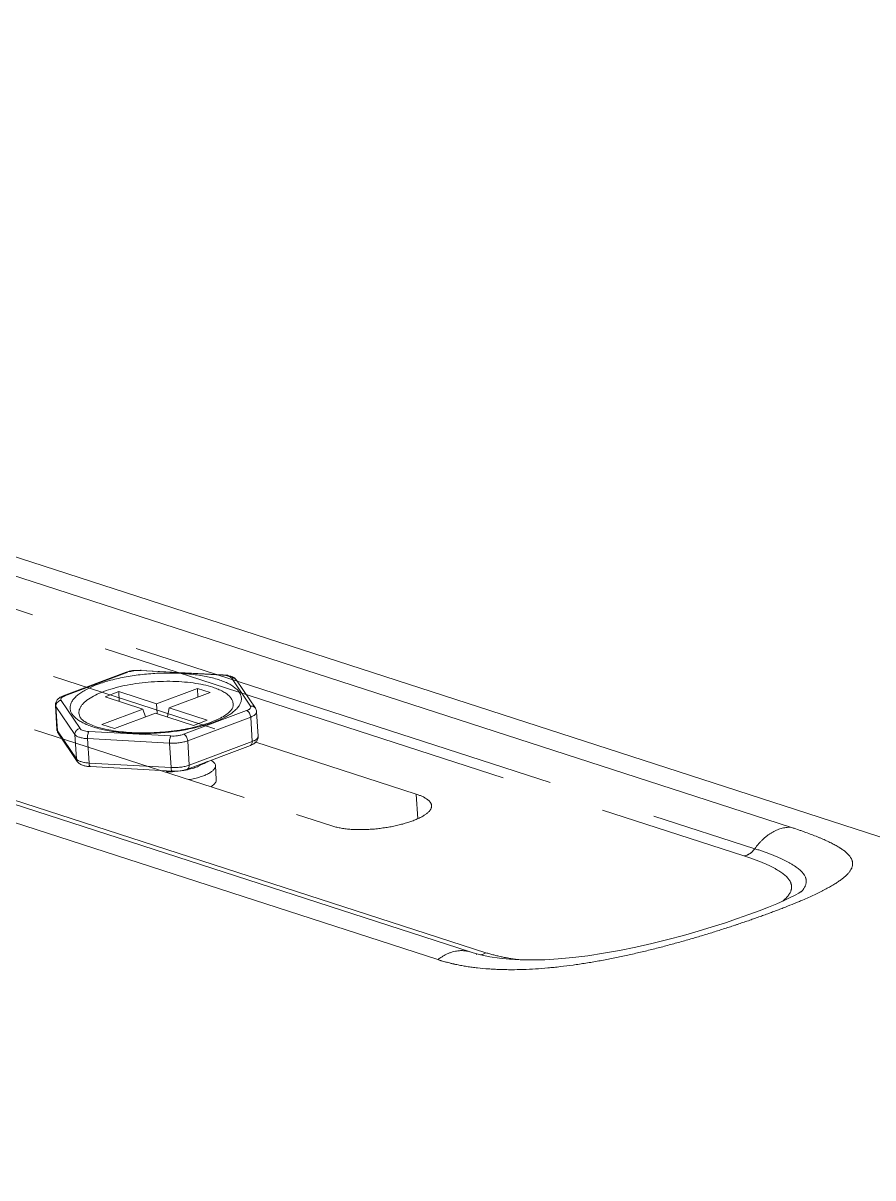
# Model space of a CAD drawing. Header units: millimetres. Extents: x 7106 to 73427, y -466 to 50348.
# Drawn here: x 21023 to 22038, y 13289 to 14669 of the extents above; entities that cross this region are included whole.
import ezdxf

# ---------------------------------------------------------------- set-up
doc = ezdxf.new("R2010")
doc.units = ezdxf.units.MM
doc.linetypes.add('PDF_IMPORT', pattern=[1, 0.8, -0.2])
doc.layers.add('CCTV', color=7, linetype='Continuous')
doc.layers.add('Cotas', color=1, linetype='Continuous')

# ---------------------------------------------------------------- blocks, each defined once
blk = doc.blocks.new('IB9389-HM EHM OK')
at = {"color": 1}
blk.add_wipeout([(153.89, 404.83), (155.96, 426.05), (156.41, 430.57), (156.38, 437.04), (154.93, 443.98), (151.66, 451.58), (136.79, 469.66), (121.53, 481.29), (94.57, 496.16), (65.62, 507.94), (33.52, 517.95), (-11.46, 528.22), (-52.49, 534.65), (-84.09, 537.96), (-106.97, 539.52), (-152.99, 540.53), (-202.03, 538.34), (-252.69, 531.86), (-297.24, 521.18), (-319.46, 513.13), (-338.53, 503.6), (-356.99, 489.67), (-367.65, 474.37), (-370.14, 464.51), (-370.39, 457.49), (-371.34, 415.98), (-371.37, 406.67), (-370.21, 399.19), (-366.57, 389.2), (-361.64, 380.82), (-345.8, 363.92), (-311.05, 341.89), (-286.31, 331.11), (-254.92, 320.59), (-255.02, 316.5), (-255.34, 302.48), (-258.02, 185.49), (-258.83, 150), (-261.25, 105.95), (-263.65, 65.97), (-267.7, 69.25), (-288.77, 83.54), (-314.38, 95.44), (-331.78, 100.37), (-346.48, 102.45), (-356.02, 103.05), (-371.74, 111.63), (-398.1, 120.21), (-407.19, 122.9), (-435, 125.13), (-460.01, 123.05), (-487.19, 116.54), (-500.44, 111.45), (-1226.28, -124.62), (-1242.22, -129.01), (-1265.55, -141.13), (-1278.69, -152.62), (-1285.54, -160.36), (-1295.27, -174.64), (-1300.96, -185.76), (-1302.72, -190.3), (-1303.24, -195.2), (-1302.49, -198.24), (-1301.72, -200.53), (-1296.26, -202.86), (-1288.19, -205.57), (-1285.43, -206.81), (-1276.09, -205.59), (-1243.66, -198.76), (-1211.69, -192.09), (-1192.58, -188.13), (-1187.22, -187.03), (-1191.61, -196.45), (-1199.05, -216.95), (-1203.63, -234.97), (-1206.5, -251.73), (-1208.72, -285.93), (-1206.01, -324.7), (-1198.89, -360.31), (-1185.84, -399.2), (-1170.35, -431.37), (-1155.92, -454.59), (-1127.28, -489.29), (-1095.09, -516.15), (-1060.07, -534.56), (-1027.71, -542.88), (-981.44, -541.1), (-934.42, -525.17), (-753.03, -466.4), (-647.75, -432.29), (-602.86, -413.06), (-516.79, -386.79), (-423.07, -359.43), (-383.58, -342.04), (-336.6, -327.61), (-275.71, -298.65), (-223.06, -265.49), (-198.09, -233.66), (-188.7, -214.42), (-180.85, -190.9), (-176.54, -170.09), (-174.57, -153.13), (-166.19, -150.42), (-157.02, -147.45), (-150.25, -145.25), (-146.9, -154.96), (-143.04, -163.12), (-138.3, -171.93), (-136.48, -175.46), (-123.77, -175.7), (-93.08, -174.26), (-59.88, -168.58), (-31.24, -157.53), (-18.9, -148.35), (-14, -142.61), (-9.34, -133.7), (-7.78, -126.86), (-5.99, -99.44), (-1.62, -26.96), (2.89, 48.04), (5.79, 96.19), (9.34, 144.52), (19.13, 244.78), (24.88, 303.7), (37.62, 306.01), (72.04, 314.52), (99.9, 324.84), (123.27, 337.84), (141.05, 354.34), (148.33, 366.83), (151.56, 380.99)], dxfattribs=at)
at = {"layer": 'Cotas', "color": 1, "lineweight": 13}
for points in [[(-1238.98, -127.84), (-502.61, 110.76, -0.002174), (-500.44, 111.45, -0.011406), (-486.71, 115.46), (-486.5, 115.52, -0.014665), (-471.57, 119.04, 0.006322), (-470.78, 119.2, -0.015459), (-456.97, 121.56, 0.000399), (-455.25, 121.79, -0.015211), (-442.95, 123.03, -0.004884), (-439.76, 123.22, -0.014319), (-429.57, 123.47, -0.007799), (-424.23, 123.36, -0.010342), (-417.2, 122.96, -0.011211), (-410.72, 122.31, -0.009857), (-404.35, 121.4, -0.011566), (-398.1, 120.21, -0.01167), (-391.99, 118.76, -0.01301), (-386.01, 117.05, -0.012301), (-380.18, 115.08, -0.0119), (-374.51, 112.85, -0.011981)], [(-912.23, -28.29), (-911.65, -28.1), (-536.99, 93.3, -0.013504), (-536.22, 93.28, 0.004774), (-535.65, 93.73, -0.002142), (-534.97, 93.94, -0.006842), (-534.28, 94.16, -0.00887), (-533.57, 94.37, -0.006731), (-532.87, 94.59, -0.00201), (-532.15, 94.8, 0.006623), (-531.43, 95.02, 0.006518), (-530.69, 95.23)], [(-822.43, -71.84, 0.003373), (-820.91, -71.65, 0.003931), (-819.42, -71.42, 0.007534), (-817.96, -71.17, 0.011261), (-816.53, -70.9, 0.010682), (-815.14, -70.59, 0.008187), (-813.79, -70.26, 0.008346), (-812.47, -69.89, 0.011242), (-811.2, -69.5), (-436.55, 51.89, 0.016244), (-433.97, 52.83, 0.008824), (-432.75, 53.33, 0.009095), (-431.59, 53.88, 0.007444), (-431.03, 54.15)], [(-809.43, -70.22), (-806.99, -69.58), (-805.98, -69.27), (-805.99, -69.26), (-431.2, 52.17), (-430.02, 52.58), (-428.87, 53.03), (-427.78, 53.5), (-426.76, 54), (-426.53, 54.12), (-426.49, 54.14, 0.0072), (-425.63, 54.61, 0.002929), (-424.85, 55.07)], [(-420.04, 49.82, -0.014301), (-420.37, 49.7), (-420.69, 49.6), (-795.35, -71.8, 0.018941), (-796.28, -71.12, 0.015235), (-797.23, -70.52, 0.021359), (-798.2, -70.01)], [(-736.08, 1.9), (-735.6, 9.94, -0.071986), (-735.47, 10.58, -0.061611), (-735.18, 11.15), (-728.92, 20.45, -0.067132), (-728.4, 21.02, -0.05193), (-727.79, 21.45, -0.034184), (-727.09, 21.75, -0.028551), (-726.25, 21.78, -0.034411), (-725.39, 21.98, -0.025212), (-724.58, 22.21), (-697.33, 23.58), (-724.37, 22.09, 0.028022), (-725.88, 22.06)], [(-697.33, 23.58, -0.046956), (-695.12, 23.5, -0.024899), (-694.07, 23.3, -0.034442), (-693.1, 23.2, 0.04349), (-695.15, 23.62, 0.040407), (-697.33, 23.58)], [(-670.86, 14.77, 0.041396), (-671.84, 15.23), (-692.61, 23.03, 0.010014), (-693.15, 23.03), (-672.38, 15.23)], [(-728.92, 20.45, -0.073587), (-728.61, 20.79, -0.071251), (-728.22, 21.03, -0.059651), (-727.77, 21.15, -0.065217), (-727.29, 21.15), (-733.55, 11.85, 0.208752), (-734.97, 11.44)], [(-723.05, 20.58, 0.017409), (-724.83, 19.93, 0.022992), (-726.4, 19.22, 0.027307), (-727.73, 18.44, 0.037952), (-728.82, 17.6, 0.048752), (-729.65, 16.73, 0.056278), (-730.22, 15.81, 0.066503), (-730.52, 14.87, 0.070086), (-730.55, 13.9, 0.068867), (-730.3, 12.92, 0.054633), (-729.79, 11.94, 0.042143), (-729.02, 10.98, 0.031633), (-727.99, 10.03, 0.026482), (-726.71, 9.1, 0.019748), (-725.19, 8.21, 0.015682), (-723.45, 7.37, 0.016645), (-721.51, 6.58, 0.025644), (-717.1, 5.17, 0.019795), (-712.12, 4.06, 0.017703), (-706.76, 3.29, 0.01696), (-701.24, 2.89, 0.018033), (-695.76, 2.86, 0.01987), (-690.52, 3.22, 0.022897), (-685.75, 3.94, 0.029229), (-681.6, 5, 0.017409), (-679.83, 5.65, 0.020244), (-678.26, 6.36, 0.027307), (-676.93, 7.14, 0.037952), (-675.84, 7.97, 0.045779), (-675.01, 8.85, 0.056278), (-674.44, 9.76, 0.066503), (-674.14, 10.71, 0.070086), (-674.11, 11.67, 0.068867), (-674.35, 12.65, 0.054633), (-674.87, 13.63, 0.042143), (-675.64, 14.6, 0.031633), (-676.67, 15.55, 0.026482), (-677.95, 16.47, 0.019748), (-679.47, 17.37, 0.015682), (-681.21, 18.21, 0.013383), (-683.15, 19.01, 0.024583), (-687.56, 20.4, 0.019795), (-692.54, 21.51, 0.017703), (-697.9, 22.29, 0.01602), (-703.42, 22.7, 0.017085), (-708.9, 22.72, 0.01987), (-714.14, 22.36, 0.022703), (-718.92, 21.64, 0.028972), (-723.05, 20.58)], [(-677.25, 10.96, 0.045781), (-677.61, 11.69, 0.03401), (-678.14, 12.4, 0.056791), (-679.66, 13.81, 0.037593), (-681.77, 15.14, 0.029551), (-684.41, 16.37, 0.021996), (-687.53, 17.46, 0.017787), (-691.03, 18.39, 0.015305), (-694.82, 19.13, 0.014465), (-698.81, 19.66, 0.014024), (-702.9, 19.96, 0.014074), (-706.97, 20.03, 0.014503), (-710.93, 19.88, 0.016836), (-714.66, 19.49, 0.02), (-718.08, 18.89, 0.024736), (-721.1, 18.08, 0.023199), (-722.9, 17.41, 0.027163), (-724.45, 16.68, 0.032448), (-725.72, 15.86, 0.016684), (-726.25, 15.43, 0.023243), (-726.71, 15, 0.054986), (-727.4, 14.07, 0.066039), (-727.79, 13.12, 0.079577), (-727.86, 12.14)], [(-670.17, 2.93, 0.067234), (-669.99, 3.31, 0.07213), (-669.9, 3.72), (-676.17, -5.57), (-675.68, 2.47, 0.098575), (-675.78, 3.15, 0.033144), (-675.93, 3.47, 0.023655), (-676.13, 3.76, 0.179635), (-677.37, 4.43), (-671.11, 13.73, -0.096686), (-670.43, 13.51, -0.098826), (-669.87, 13.05)], [(-675.68, 2.47), (-669.42, 11.77), (-669.9, 3.73, -0.084073), (-670.17, 2.93), (-676.43, -6.37, -0.047844), (-676.84, -6.84, -0.055185), (-677.32, -7.21)], [(-669.3, 12.75, 0.050675), (-669.46, 13.27, 0.047933), (-669.72, 13.75, 0.034407), (-670.05, 14.15)], [(-735.34, 9.26, 0.034435), (-735.11, 9.03, 0.058865), (-734.48, 8.61, 0.042674), (-733.63, 8.22), (-712.86, 0.42, -0.125201), (-712.43, 1.75)], [(-707.37, -8.41, -0.019793), (-708.95, -8.43, -0.022655), (-710.54, -8.29, -0.026901), (-712.04, -8.02, -0.030337), (-713.35, -7.62), (-734.12, 0.18), (-733.63, 8.22, -0.068449), (-733.5, 8.91)], [(-733.27, 10.88, 0.044003), (-733, 10.69, 0.047048), (-732.28, 10.35), (-711.51, 2.55, 0.034442), (-710.59, 2.27, 0.024899), (-709.54, 2.08, 0.046956), (-707.32, 2), (-680.29, 3.49)], [(-727.47, 10.87, 0.032096), (-727.21, 10.5, 0.036525), (-726.8, 10.06, 0.029887), (-726.24, 9.56)], [(-724.67, 8.47, 0.02558), (-722.57, 7.38, 0.022018), (-720, 6.35, 0.017483), (-717.04, 5.42, 0.014591), (-713.76, 4.61, 0.013161), (-710.24, 3.96, 0.025073), (-702.79, 3.15, 0.025027), (-695.29, 3.08, 0.014681), (-691.74, 3.32, 0.014231), (-688.4, 3.74, 0.017187), (-685.37, 4.32, 0.021638), (-682.72, 5.05, 0.026462), (-680.57, 5.87, 0.035303), (-678.94, 6.73, 0.053066), (-677.89, 7.54)], [(-735.6, 0.99, -0.023437), (-736.05, 1.34, 0.047384), (-735.89, 0.81, 0.043786), (-735.63, 0.34, 0.034407), (-735.3, -0.06)], [(-734.97, 0.56, 0.029952), (-734.12, 0.18, 0.045361), (-734.1, -0.28)], [(-713.35, -7.62), (-712.86, 0.42, 0.036253), (-711.56, 0.03, 0.024743), (-710.06, -0.25, 0.022939), (-708.46, -0.38, 0.023113), (-706.88, -0.37), (-679.84, 1.12, 0.022057), (-679.85, 1.83, 0.02929), (-679.93, 2.53)], [(-680.48, -7.78, 0.042417), (-680.39, -7.41, 0.030526), (-680.33, -6.92), (-707.37, -8.41), (-706.88, -0.37, 0.029412), (-706.88, 0.34)], [(-678.4, 1.27, -0.025218), (-679.85, 1.12), (-680.33, -6.92, 0.028365), (-678.88, -6.76, 0.038007), (-677.65, -6.47)], [(-734.49, -0.69, 0.041396), (-733.52, -1.14), (-712.75, -8.94, 0.033737), (-711.62, -9.28, 0.030206), (-710.39, -9.51, -0.021968), (-712.79, -9.12, -0.025045), (-714.84, -8.58, -0.039504), (-716.43, -7.95), (-717.24, -7.54), (-718.24, -7.05), (-719.21, -6.56, 0.028029), (-717.68, -7.21, 0.017886), (-715.84, -7.78)], [(-722.29, -12.4), (-722.02, -7.78, -0.096037), (-721.9, -7.3)], [(-721.73, -8.76, 0.035001), (-721.48, -9.1, 0.052176), (-720.76, -9.77, 0.037428), (-719.74, -10.4, 0.029722), (-718.46, -10.99, 0.017219), (-716.93, -11.53, 0.015318), (-715.17, -12, 0.013328), (-713.22, -12.4)], [(-713.32, -8.08, 0.061002), (-713.21, -8.48, 0.085511), (-713.01, -8.77)], [(-706.05, -9.87, -0.014668), (-707.83, -9.78, -0.016213), (-710.39, -9.51, 0.04839), (-707.81, -9.61), (-680.78, -8.12, 0.029607), (-679.54, -7.98, 0.037605), (-678.43, -7.72)], [(-790.77, -18.24, 0.019196), (-791.19, -18.47, 0.020228), (-791.56, -18.69)], [(-788.72, -25.31), (-788.23, -17.19, -0.005395), (-788.8, -17.38, 0.016753), (-789.34, -17.59, 0.01741), (-789.86, -17.8, 0.022538), (-790.33, -18.01)], [(-790.35, -24.5, 0.011157), (-789.79, -24.8, 0.006977), (-789.2, -25.1)], [(-787.88, -25.68, 0.006282), (-787.15, -25.96, 0.015669), (-786.46, -26.21, 0.014842), (-785.72, -26.46)], [(-920.04, -31.09, -0.002368), (-918.12, -30.36, -0.005338), (-916.09, -29.61, -0.004359), (-915.02, -29.23, -0.007048), (-913.93, -28.86), (-913.36, -28.66)], [(-899.83, -35.19, 0.00713), (-900.44, -34.37, 0.011266), (-901.09, -33.6, 0.00744), (-901.75, -32.87, 0.007537), (-902.44, -32.18, 0.011369), (-903.15, -31.54, 0.015553), (-903.88, -30.94, 0.011157), (-904.63, -30.4, 0.012934), (-905.39, -29.92, 0.026353), (-906.16, -29.49, 0.018836), (-906.94, -29.11, 0.03632), (-908.51, -28.53, 0.014052), (-909.3, -28.33, 0.012765), (-910.09, -28.19, 0.02653), (-910.87, -28.12)], [(-784.19, -26.93, 0.006008), (-783.38, -27.15, 0.001494), (-782.55, -27.36, 0.00584), (-781.71, -27.55, 0.005713), (-780.84, -27.75, 0.008509), (-779.07, -28.09, 0.005574), (-777.24, -28.36, 0.008677), (-775.4, -28.6, 0.008329), (-773.53, -28.77, 0.005758), (-771.68, -28.87, 0.005677), (-770.76, -28.9, 0.005725), (-769.85, -28.91, 0.008753), (-768.07, -28.88, 0.009008), (-766.34, -28.78)], [(-764.69, -28.61, 0.008356), (-763.9, -28.49, 0.013129), (-763.13, -28.36, 0.013499), (-762.39, -28.21, 0.006997), (-761.68, -28.05)], [(-920.94, -31.47, 0.007185), (-921.82, -31.84, 0.002249), (-922.66, -32.2, 0.007793), (-923.46, -32.56, 0.008137), (-924.23, -32.93, 0.005628), (-924.98, -33.29, 0.008848), (-925.68, -33.65)], [(-930, -36.47, 0.013869), (-930.38, -36.83, 0.01515), (-930.72, -37.18, 0.015893), (-931.02, -37.52)], [(-897.19, -37.32, 0.06486), (-896.83, -37.43, 0.035189), (-896.22, -37.55, 0.003571), (-897.54, -37.98, 0.003696), (-898.79, -38.42, 0.005191), (-900, -38.86, 0.009318), (-901.16, -39.31, 0.008154), (-902.27, -39.75, 0.001804), (-903.31, -40.2, 0.010669), (-904.31, -40.65, 0.006682), (-905.25, -41.1, 0.007075), (-906.13, -41.55, 0.012391), (-906.95, -42.01, 0.005054), (-907.71, -42.46, 0.008672), (-908.4, -42.92, 0.014626), (-909.04, -43.38, 0.019716), (-909.63, -43.84)], [(-903.58, -36.48, 0.003965), (-904.73, -36.91, 0.004094), (-905.84, -37.34)], [(-902.37, -36.05, -0.001296), (-901.13, -35.62, 0.002403), (-900.49, -35.41)], [(-899.45, -35.69, 0.011696), (-899.24, -35.91, 0.037082), (-899.04, -36.12)], [(-932.04, -39.62, 0.031353), (-932.09, -39.97, 0.029412), (-932.09, -40.32)], [(-931.98, -41.02, 0.035045), (-931.87, -41.38, 0.005009), (-931.72, -41.74, 0.036564), (-931.32, -42.46)], [(-908.87, -38.64, 0.011536), (-909.77, -39.08, 0.004862), (-910.63, -39.51, 0.002724), (-911.43, -39.94, 0.005928), (-911.81, -40.17)], [(-930.43, -43.56, 0.014151), (-930.07, -43.93, 0.013376), (-929.66, -44.31, 0.006756), (-929.23, -44.69)], [(-928.75, -45.06, 0.01289), (-928.24, -45.45, 0.006345), (-927.7, -45.84, 0.006181), (-927.11, -46.23)], [(-910.14, -44.3, 0.017131), (-910.59, -44.76, 0.012098), (-910.98, -45.23, 0.025663), (-911.3, -45.69)], [(-922.93, -48.66, -0.00504), (-922.11, -49.09, 0.002435), (-921.27, -49.5, 0.005877), (-919.48, -50.36, 0.005558), (-917.58, -51.24, 0.003099), (-915.55, -52.13)], [(-812.45, -70.84), (-815.62, -71.31), (-818.96, -71.64), (-822.51, -71.84), (-826.39, -71.9), (-830.58, -71.81), (-835.04, -71.55), (-839.79, -71.12), (-844.77, -70.5), (-849.95, -69.71), (-855.24, -68.76), (-860.6, -67.66), (-865.94, -66.46), (-871.19, -65.15), (-876.29, -63.78), (-881.18, -62.39), (-885.79, -60.99), (-890.13, -59.6), (-894.17, -58.25), (-897.9, -56.93), (-901.3, -55.66), (-904.37, -54.47), (-907.09, -53.34), (-909.47, -52.3), (-911.49, -51.34), (-913.13, -50.5), (-914.36, -49.82), (-915.17, -49.31), (-915.12, -49.46), (-915.1, -49.47, -0.018386), (-915.65, -48.84, -0.025254), (-915.99, -48.37, -0.026697), (-916.27, -47.92, -0.036525), (-916.49, -47.46)], [(-914.22, -52.7, 0.001894), (-912.84, -53.27, 0.005889), (-909.94, -54.43, 0.001174), (-908.43, -55.02, 0.004056), (-906.88, -55.61, 0.00288), (-905.3, -56.21, 0.005632), (-903.68, -56.82)], [(-898.59, -58.64, -0.001723), (-896.82, -59.25, 0.00349), (-895.03, -59.85)], [(-893.21, -60.47, -0.002534), (-891.36, -61.08, 0.000805), (-889.47, -61.68, 0.002017), (-885.64, -62.9, 0.000747), (-883.69, -63.5, 0.003149), (-881.72, -64.09, 0.002403), (-879.72, -64.68, 0.004772), (-877.71, -65.26, 0.002376), (-875.68, -65.84, 0.00236), (-873.63, -66.41, 0.001723), (-871.58, -66.96, -0.000626), (-869.5, -67.52, 0.002638), (-865.32, -68.57, 0.002336), (-863.22, -69.09)], [(-861.11, -69.59, 0.003514), (-856.87, -70.53, 0.004697), (-852.62, -71.42, 0.003549), (-848.37, -72.23, 0.00238), (-846.25, -72.59, 0.007577), (-844.13, -72.94, 0.004814), (-842.02, -73.27, 0.002424), (-839.91, -73.58, 0.005052), (-835.72, -74.11, 0.005248), (-833.65, -74.34)], [(-810.77, -69.77, 0.023415), (-810.31, -69.98, 0.034561), (-809.86, -70.13)], [(-798.69, -69.78, 0.003605), (-799.18, -69.59, 0.022313), (-800.16, -69.25, 0.026173), (-801.15, -69.02, 0.031009), (-801.89, -68.91, 0.026987), (-803.11, -68.82, 0.038808), (-804.39, -68.91, 0.014667), (-805.21, -69.05, 0.01635), (-805.88, -69.24)], [(-796.09, -72.03, -0.012637), (-796.47, -72.15), (-796.84, -72.26)], [(-831.59, -74.54, 0.005074), (-827.51, -74.84, 0.006547), (-823.5, -75.04, 0.007962), (-819.58, -75.11, 0.002688), (-817.64, -75.09, 0.002666), (-815.74, -75.05, 0.005545), (-813.86, -74.96, 0.008393), (-812.01, -74.84, 0.010014), (-808.4, -74.52)], [(-807.52, -74.41, 0.005846), (-806.64, -74.3, 0.005891), (-805.77, -74.18, 0.005955), (-804.92, -74.05, 0.00947), (-803.22, -73.76, 0.00725), (-802.4, -73.6, 0.013334), (-801.57, -73.43, 0.00613), (-800.76, -73.26)]]:
    blk.add_lwpolyline(points, format="xyb", dxfattribs=at)
at = {"layer": 'Cotas', "color": 1, "linetype": 'PDF_IMPORT', "lineweight": 13, "ltscale": 179.423876}
blk.add_lwpolyline([(-525.18, 86.21), (-899.83, -35.19)], dxfattribs=at)
at = {"layer": 'Cotas', "color": 1, "linetype": 'PDF_IMPORT', "lineweight": 13, "ltscale": 172.438065}
blk.add_lwpolyline([(-521.57, 83.85), (-896.22, -37.55)], dxfattribs=at)
at = {"layer": 'Cotas', "color": 1, "linetype": 'PDF_IMPORT', "lineweight": 13, "ltscale": 69.875602}
blk.add_lwpolyline([(-788.23, -17.19), (-517.65, 70.49)], dxfattribs=at)
at = {"layer": 'Cotas', "color": 1, "linetype": 'PDF_IMPORT', "lineweight": 13, "ltscale": 90.729843}
blk.add_lwpolyline([(-489.76, 60.01), (-760.35, -27.67)], dxfattribs=at)
at = {"layer": 'Cotas', "color": 1, "lineweight": 13}
for points in [[(-720.26, 16.31), (-706.76, 11.24)], [(-720.25, 16.31), (-716.09, 17.66), (-716.23, 14.79)], [(-716.09, 17.66), (-702.6, 12.59)], [(-702.6, 12.58), (-690.11, 16.63), (-690.26, 13.44)], [(-690.11, 16.63), (-685.61, 14.94)], [(-702.6, 12.59), (-702.75, 9.39)], [(-685.62, 14.94), (-698.1, 10.89)], [(-669.75, 4.15), (-669.27, 12.19)], [(-719.26, 7.19), (-706.76, 11.24), (-706.17, 8.28)], [(-688.77, 4.48), (-702.27, 9.55), (-714.76, 5.5)], [(-684.61, 5.82), (-698.1, 10.89), (-698.96, 8.3)], [(-719.25, 7.19), (-714.75, 5.5)], [(-684.61, 5.82), (-688.77, 4.48)], [(-809.43, -70.22), (-812.46, -70.84)], [(-807.97, -70.11), (-808.05, -70.14)]]:
    blk.add_lwpolyline(points, dxfattribs=at)
for centre, radius, start, end in [((-672.24, 13.65), 1.35, 42.0763, 52.5049), ((-671.68, 14.13), 0.7, 325.0507, 14.1683), ((-671.13, 11.87), 1.71, 356.7178, 19.7078), ((-734.96, 9.89), 0.643, 174.8896, 195.4993), ((-731.27, 8.34), 2.28, 130.9433, 147.5925), ((-678.81, 8.86), 1.57, 320.8045, 331.8154), ((-679.79, 9.75), 2.79, 355.303, 10.202), ((-709.09, 0.65), 2.21, 32.3062, 37.3428), ((-709.93, 0.6), 2.98, 19.8043, 24.4146), ((-680.89, 2.98), 0.789, 26.1665, 40.0562), ((-682.1, 2.36), 2.15, 20.3893, 26.8694), ((-680.3, 9.95), 6.43, 279.2216, 287.1048), ((-678.02, -5.34), 1.89, 327.0753, 339.7946), ((-720.7, -7.86), 1.31, 176.4903, 190.8142), ((-708.4, -8.94), 0.941, 329.6139, 339.4595), ((-798.66, -19.94), 5.48, 350.3295, 351.7252), ((-790.27, -21.45), 3.05, 161.1739, 163.7749), ((-791.84, -21.31), 1.4, 193.5083, 200.3467), ((-790.53, -20.83), 2.79, 203.8507, 211.2549), ((-789.96, -21.95), 3.56, 140.2889, 145.4774), ((-789.32, -20.06), 4.22, 216.8056, 222.5653), ((-789.37, -22.52), 4.37, 130.2964, 134.997), ((-786.63, -17.3), 8.08, 227.317, 230.772), ((-780.97, -8.95), 18.16, 235.2291, 236.997), ((-765.95, -10.65), 17.92, 286.0532, 288.2379), ((-913.57, -56.09), 25.6, 127.4761, 128.7604), ((-907.02, -67.58), 38.76, 122.0305, 123.0045), ((-882.79, -95.56), 62.61, 112.6498, 113.652), ((-924.64, -41.82), 7.78, 155.2452, 158.0867), ((-903, -56.29), 18.34, 124.9661, 127.2488), ((-910.01, -45.38), 5.39, 122.1492, 126.3489), ((-914.55, -45.9), 2.26, 173.6174, 179.4461), ((-915.63, -45.53), 1.14, 163.7083, 175.0524), ((-914.69, -45.6), 2.08, 162.804, 169.1235), ((-914.04, -45.69), 2.73, 160.1994, 165.0925), ((-913.27, -45.86), 3.5, 153.9659, 161.8152), ((-910.15, -47.64), 7.09, 139.1527, 143.7464), ((-894.98, -63.81), 29.27, 132.1841, 133.4443), ((-908.84, -19.02), 32.77, 237.3847, 238.7154), ((-892.2, 9.3), 65.62, 239.8354, 240.5551), ((-912.09, -45.71), 4.74, 190.1947, 195.7946), ((-896.28, -49.98), 15.87, 169.5592, 170.4248), ((-910.4, -48.15), 1.54, 185.5363, 194.4797), ((-909.04, -47.99), 2.9, 190.8457, 195.6354), ((-907.8, -47.71), 4.17, 198.204, 205.3989), ((-901.31, -43.62), 11.86, 212.4641, 215.2929), ((-896.11, -37.18), 20.04, 227.5705, 229.7651), ((-745.42, 374.1), 459.05, 250.0555, 250.2803), ((-797.4, -80.91), 8.21, 102.3775, 105.2214), ((-799.73, -66.47), 6.36, 282.2307, 285.8418)]:
    blk.add_arc(centre, radius, start, end, dxfattribs=at)
for points in [[(-697.34, 23.71), (-697.41, 23.71), (-697.47, 23.7), (-697.54, 23.7)], [(-697.54, 23.7), (-697.5, 23.7), (-697.47, 23.69), (-697.44, 23.67)], [(-697.44, 23.67), (-697.39, 23.65), (-697.37, 23.62), (-697.33, 23.58)], [(-693.15, 23.03), (-693.06, 23.06), (-692.96, 23.08), (-692.87, 23.08)], [(-693.07, 23.19), (-693.08, 23.19), (-693.1, 23.2), (-693.1, 23.2)], [(-692.87, 23.08), (-692.78, 23.08), (-692.69, 23.06), (-692.61, 23.03)], [(-726.9, 21.49), (-727.05, 21.4), (-727.19, 21.29), (-727.29, 21.15)], [(-726.25, 21.78), (-726.47, 21.71), (-726.7, 21.62), (-726.9, 21.49)], [(-726.29, 21.98), (-726.3, 21.98), (-726.31, 21.97), (-726.32, 21.97)], [(-726.29, 21.98), (-726.15, 22.01), (-726.02, 22.03), (-725.88, 22.06)], [(-724.48, 22.18), (-724.5, 22.2), (-724.55, 22.21), (-724.58, 22.21)], [(-724.37, 22.09), (-724.4, 22.13), (-724.43, 22.16), (-724.48, 22.18)], [(-672.1, 15.27), (-672.19, 15.27), (-672.29, 15.25), (-672.38, 15.22)], [(-671.83, 15.22), (-671.92, 15.26), (-672.01, 15.27), (-672.1, 15.27)], [(-734.88, 11.49), (-735, 11.4), (-735.1, 11.28), (-735.18, 11.15)], [(-733.64, 11.66), (-733.65, 11.6), (-733.66, 11.53), (-733.65, 11.47)], [(-733.65, 11.47), (-733.64, 11.32), (-733.56, 11.18), (-733.47, 11.07)], [(-733.55, 11.85), (-733.59, 11.79), (-733.62, 11.73), (-733.64, 11.66)], [(-727.86, 12.14), (-727.83, 11.8), (-727.74, 11.46), (-727.61, 11.14)], [(-672.03, 15.08), (-672.15, 15.13), (-672.26, 15.18), (-672.38, 15.22)], [(-671.93, 15.03), (-671.96, 15.04), (-672, 15.07), (-672.03, 15.08)], [(-671.42, 14.72), (-671.57, 14.85), (-671.75, 14.94), (-671.93, 15.03)], [(-671.11, 14.39), (-671.14, 14.45), (-671.19, 14.51), (-671.24, 14.55)], [(-671.02, 14.22), (-671.05, 14.28), (-671.07, 14.34), (-671.11, 14.39)], [(-670.86, 14.77), (-670.57, 14.59), (-670.29, 14.39), (-670.05, 14.15)], [(-669.87, 13.05), (-669.8, 12.96), (-669.72, 12.87), (-669.66, 12.77)], [(-669.66, 12.77), (-669.61, 12.67), (-669.55, 12.55), (-669.52, 12.44)], [(-669.42, 11.77), (-669.4, 11.8), (-669.38, 11.84), (-669.36, 11.87)], [(-669.36, 11.87), (-669.31, 11.97), (-669.27, 12.08), (-669.27, 12.18)], [(-669.3, 12.75), (-669.26, 12.57), (-669.26, 12.38), (-669.26, 12.19)], [(-735.58, 9.71), (-735.56, 9.64), (-735.53, 9.56), (-735.49, 9.49)], [(-735.49, 9.49), (-735.45, 9.41), (-735.39, 9.33), (-735.34, 9.26)], [(-733.5, 8.91), (-733.43, 9.14), (-733.32, 9.36), (-733.2, 9.56)], [(-733.47, 11.07), (-733.4, 11), (-733.34, 10.93), (-733.27, 10.88)], [(-732.77, 10.06), (-732.62, 10.19), (-732.46, 10.29), (-732.28, 10.36)], [(-727.47, 10.87), (-727.52, 10.96), (-727.57, 11.05), (-727.61, 11.15)], [(-724.67, 8.47), (-725.22, 8.8), (-725.75, 9.15), (-726.24, 9.56)], [(-677.6, 7.87), (-677.69, 7.75), (-677.79, 7.64), (-677.89, 7.54)], [(-677.43, 8.12), (-677.31, 8.35), (-677.21, 8.57), (-677.14, 8.82)], [(-677.05, 10.24), (-677.08, 10.48), (-677.16, 10.73), (-677.25, 10.96)], [(-677.14, 8.82), (-677.07, 9.05), (-677.02, 9.28), (-677.01, 9.52)], [(-678.41, 3.8), (-678.19, 3.88), (-677.96, 3.96), (-677.76, 4.08)], [(-677.76, 4.08), (-677.61, 4.17), (-677.47, 4.28), (-677.37, 4.43)], [(-669.77, 4.04), (-669.79, 3.93), (-669.84, 3.82), (-669.91, 3.72)], [(-669.77, 3.94), (-669.79, 3.85), (-669.81, 3.76), (-669.83, 3.67)], [(-669.77, 3.94), (-669.77, 4.01), (-669.75, 4.07), (-669.75, 4.15)], [(-669.75, 4.15), (-669.75, 4.11), (-669.76, 4.08), (-669.77, 4.04)], [(-736.05, 1.34), (-736.09, 1.52), (-736.09, 1.71), (-736.09, 1.9)], [(-736.06, 1.67), (-736.08, 1.75), (-736.08, 1.83), (-736.08, 1.9)], [(-735.97, 1.44), (-736.01, 1.51), (-736.04, 1.59), (-736.06, 1.67)], [(-735.82, 1.22), (-735.88, 1.29), (-735.93, 1.37), (-735.97, 1.44)], [(-734.97, 0.56), (-735.2, 0.69), (-735.41, 0.83), (-735.6, 0.99)], [(-712, 2.26), (-712.16, 2.11), (-712.3, 1.94), (-712.43, 1.75)], [(-711.51, 2.55), (-711.69, 2.49), (-711.85, 2.39), (-712, 2.26)], [(-706.97, 1.03), (-707.01, 1.23), (-707.06, 1.43), (-707.13, 1.61)], [(-706.88, 0.34), (-706.9, 0.57), (-706.93, 0.8), (-706.97, 1.03)], [(-680.29, 3.49), (-679.95, 3.51), (-679.61, 3.53), (-679.27, 3.6)], [(-680.09, 3.1), (-680.02, 2.92), (-679.97, 2.72), (-679.93, 2.53)], [(-678.4, 1.27), (-677.98, 1.35), (-677.56, 1.44), (-677.17, 1.57)], [(-677.16, 1.57), (-676.84, 1.67), (-676.53, 1.8), (-676.24, 1.98)], [(-676.24, 1.98), (-676.02, 2.1), (-675.82, 2.26), (-675.68, 2.47)], [(-734.49, -0.69), (-734.78, -0.5), (-735.06, -0.3), (-735.3, -0.06)], [(-733.98, -0.66), (-734.04, -0.55), (-734.08, -0.41), (-734.1, -0.28)], [(-733.79, -0.96), (-733.87, -0.88), (-733.93, -0.78), (-733.98, -0.66)], [(-733.52, -1.14), (-733.61, -1.1), (-733.71, -1.04), (-733.79, -0.96)], [(-721.9, -7.3), (-721.83, -7.14), (-721.73, -6.98), (-721.62, -6.85)], [(-721.62, -6.85), (-721.49, -6.68), (-721.33, -6.55), (-721.17, -6.41)], [(-721.17, -6.41), (-720.98, -6.26), (-720.77, -6.13), (-720.56, -6.01)], [(-719.53, -6.4), (-719.42, -6.45), (-719.32, -6.51), (-719.21, -6.56)], [(-677.32, -7.21), (-677.66, -7.43), (-678.04, -7.6), (-678.43, -7.72)], [(-676.72, -6.06), (-677.02, -6.25), (-677.33, -6.37), (-677.65, -6.47)], [(-676.17, -5.57), (-676.31, -5.78), (-676.51, -5.93), (-676.72, -6.06)], [(-676.25, -5.99), (-676.2, -5.85), (-676.18, -5.71), (-676.17, -5.57)], [(-721.9, -8.43), (-721.94, -8.33), (-721.98, -8.21), (-721.99, -8.1)], [(-721.73, -8.76), (-721.79, -8.66), (-721.85, -8.55), (-721.9, -8.43)], [(-713.35, -7.62), (-713.35, -7.78), (-713.35, -7.93), (-713.32, -8.08)], [(-713.01, -8.77), (-712.94, -8.84), (-712.85, -8.91), (-712.74, -8.94)], [(-707.81, -9.61), (-707.78, -9.61), (-707.76, -9.6), (-707.73, -9.58)], [(-707.73, -9.58), (-707.7, -9.57), (-707.68, -9.55), (-707.66, -9.52)], [(-707.66, -9.52), (-707.62, -9.49), (-707.6, -9.46), (-707.59, -9.42)], [(-707.52, -9.27), (-707.48, -9.15), (-707.45, -9.02), (-707.42, -8.9)], [(-707.42, -8.9), (-707.39, -8.74), (-707.38, -8.58), (-707.37, -8.42)], [(-705.45, -9.89), (-705.65, -9.88), (-705.85, -9.88), (-706.05, -9.87)], [(-680.69, -8.09), (-680.72, -8.11), (-680.75, -8.11), (-680.77, -8.11)], [(-680.62, -8.03), (-680.64, -8.05), (-680.66, -8.07), (-680.69, -8.09)], [(-680.55, -7.92), (-680.57, -7.96), (-680.59, -8), (-680.62, -8.03)], [(-680.48, -7.78), (-680.5, -7.83), (-680.52, -7.88), (-680.55, -7.92)], [(-722.29, -12.4), (-722.3, -12.49), (-722.29, -12.59), (-722.28, -12.69)], [(-722.28, -12.69), (-722.27, -12.79), (-722.24, -12.89), (-722.2, -12.99)], [(-722.2, -12.99), (-722.09, -13.32), (-721.87, -13.62), (-721.62, -13.88)], [(-721.62, -13.88), (-721.29, -14.22), (-720.9, -14.51), (-720.5, -14.76)], [(-792.2, -19.18), (-792.11, -19.09), (-792, -19.01), (-791.9, -18.94)], [(-791.9, -18.94), (-791.79, -18.85), (-791.68, -18.77), (-791.56, -18.69)], [(-790.77, -18.24), (-790.63, -18.15), (-790.48, -18.08), (-790.33, -18.01)], [(-793.27, -21), (-793.27, -20.95), (-793.26, -20.91), (-793.25, -20.86)], [(-793.27, -21.15), (-793.27, -21.11), (-793.27, -21.05), (-793.27, -21)], [(-793.26, -21.31), (-793.27, -21.26), (-793.27, -21.21), (-793.27, -21.15)], [(-793.24, -21.47), (-793.25, -21.42), (-793.25, -21.37), (-793.26, -21.31)], [(-793.2, -21.63), (-793.21, -21.58), (-793.22, -21.53), (-793.24, -21.47)], [(-793.23, -20.73), (-793.22, -20.69), (-793.21, -20.64), (-793.2, -20.6)], [(-793.15, -20.47), (-793.12, -20.38), (-793.08, -20.28), (-793.04, -20.2)], [(-793.09, -21.95), (-793.11, -21.9), (-793.13, -21.85), (-793.15, -21.79)], [(-793.04, -20.2), (-792.99, -20.11), (-792.95, -20.02), (-792.89, -19.94)], [(-792.7, -22.59), (-792.78, -22.49), (-792.85, -22.39), (-792.92, -22.27)], [(-792.7, -19.68), (-792.63, -19.6), (-792.55, -19.51), (-792.47, -19.42)], [(-792.11, -23.24), (-792.22, -23.13), (-792.33, -23.03), (-792.43, -22.92)], [(-791.33, -23.87), (-791.47, -23.77), (-791.61, -23.66), (-791.75, -23.56)], [(-790.35, -24.5), (-790.52, -24.39), (-790.7, -24.29), (-790.86, -24.18)], [(-788.55, -25.39), (-788.77, -25.29), (-788.98, -25.2), (-789.2, -25.1)], [(-787.88, -25.68), (-788.1, -25.59), (-788.33, -25.49), (-788.55, -25.39)], [(-784.97, -26.7), (-785.22, -26.62), (-785.47, -26.54), (-785.72, -26.46)], [(-913.36, -28.66), (-913.18, -28.6), (-912.99, -28.54), (-912.8, -28.47)], [(-912.8, -28.47), (-912.61, -28.41), (-912.42, -28.35), (-912.23, -28.29)], [(-911.65, -28.1), (-911.39, -28.09), (-911.12, -28.1), (-910.87, -28.12)], [(-784.19, -26.93), (-784.45, -26.85), (-784.71, -26.78), (-784.97, -26.7)], [(-765.51, -28.7), (-765.78, -28.73), (-766.06, -28.75), (-766.34, -28.78)], [(-764.69, -28.61), (-764.96, -28.63), (-765.24, -28.67), (-765.51, -28.7)], [(-761, -27.87), (-761.22, -27.93), (-761.45, -27.99), (-761.68, -28.05)], [(-926.98, -34.36), (-926.77, -34.24), (-926.56, -34.13), (-926.34, -34)], [(-926.34, -34), (-926.12, -33.88), (-925.9, -33.77), (-925.68, -33.65)], [(-920.94, -31.47), (-920.64, -31.34), (-920.34, -31.22), (-920.04, -31.09)], [(-931.51, -38.22), (-931.44, -38.1), (-931.36, -37.99), (-931.29, -37.88)], [(-931.29, -37.88), (-931.2, -37.75), (-931.11, -37.64), (-931.02, -37.52)], [(-930, -36.47), (-929.87, -36.36), (-929.73, -36.25), (-929.59, -36.13)], [(-929.14, -35.77), (-928.98, -35.66), (-928.82, -35.54), (-928.66, -35.43)], [(-928.66, -35.43), (-928.48, -35.3), (-928.31, -35.19), (-928.13, -35.07)], [(-927.57, -34.72), (-927.37, -34.6), (-927.18, -34.48), (-926.98, -34.36)], [(-905.84, -37.34), (-906.19, -37.48), (-906.55, -37.63), (-906.9, -37.78)], [(-902.37, -36.05), (-902.77, -36.19), (-903.18, -36.33), (-903.58, -36.48)], [(-899.84, -35.19), (-900.05, -35.26), (-900.27, -35.34), (-900.49, -35.41)], [(-899.83, -35.19), (-899.72, -35.36), (-899.58, -35.52), (-899.45, -35.69)], [(-899.04, -36.12), (-898.97, -36.19), (-898.9, -36.26), (-898.82, -36.32)], [(-898.82, -36.32), (-898.75, -36.39), (-898.67, -36.45), (-898.6, -36.52)], [(-898.6, -36.52), (-898.53, -36.57), (-898.45, -36.64), (-898.38, -36.69)], [(-898.38, -36.69), (-898.3, -36.75), (-898.22, -36.8), (-898.14, -36.85)], [(-898.14, -36.85), (-898.07, -36.89), (-897.99, -36.95), (-897.91, -36.99)], [(-897.91, -36.99), (-897.83, -37.04), (-897.75, -37.08), (-897.67, -37.12)], [(-897.67, -37.12), (-897.59, -37.16), (-897.51, -37.2), (-897.43, -37.23)], [(-897.43, -37.23), (-897.35, -37.27), (-897.27, -37.3), (-897.19, -37.32)], [(-932.05, -40.67), (-932.07, -40.56), (-932.08, -40.44), (-932.09, -40.32)], [(-931.98, -41.02), (-932.01, -40.91), (-932.03, -40.79), (-932.05, -40.67)], [(-932.04, -39.62), (-932.02, -39.5), (-932, -39.38), (-931.97, -39.27)], [(-931.97, -39.27), (-931.93, -39.15), (-931.9, -39.03), (-931.86, -38.92)], [(-931.7, -38.56), (-931.64, -38.45), (-931.58, -38.34), (-931.51, -38.22)], [(-914.1, -41.69), (-914.28, -41.82), (-914.46, -41.98), (-914.63, -42.12)], [(-913.2, -41.04), (-913.3, -41.1), (-913.41, -41.18), (-913.51, -41.26)], [(-912.18, -40.38), (-912.41, -40.52), (-912.64, -40.67), (-912.87, -40.82)], [(-911.81, -40.17), (-911.93, -40.24), (-912.06, -40.31), (-912.18, -40.38)], [(-907.91, -38.21), (-908.23, -38.35), (-908.55, -38.5), (-908.87, -38.64)], [(-931.06, -42.83), (-931.15, -42.71), (-931.23, -42.59), (-931.32, -42.46)], [(-930.77, -43.19), (-930.86, -43.07), (-930.97, -42.95), (-931.06, -42.83)], [(-930.43, -43.56), (-930.54, -43.44), (-930.66, -43.32), (-930.77, -43.19)], [(-928.75, -45.06), (-928.91, -44.94), (-929.07, -44.81), (-929.23, -44.69)], [(-916.77, -45.43), (-916.78, -45.51), (-916.8, -45.57), (-916.8, -45.65)], [(-916.17, -43.88), (-916.26, -44.03), (-916.34, -44.17), (-916.42, -44.32)], [(-916.03, -43.66), (-916.08, -43.73), (-916.13, -43.8), (-916.17, -43.88)], [(-915.87, -43.44), (-915.93, -43.51), (-915.98, -43.58), (-916.03, -43.66)], [(-915.32, -42.78), (-915.39, -42.85), (-915.45, -42.93), (-915.52, -43)], [(-915.1, -42.56), (-915.17, -42.64), (-915.25, -42.71), (-915.32, -42.78)], [(-911.3, -45.69), (-911.4, -45.84), (-911.49, -46), (-911.56, -46.16)], [(-909.63, -43.84), (-909.8, -43.99), (-909.97, -44.14), (-910.14, -44.3)], [(-926.5, -46.63), (-926.7, -46.5), (-926.91, -46.37), (-927.11, -46.23)], [(-925.17, -47.43), (-925.4, -47.3), (-925.63, -47.16), (-925.86, -47.03)], [(-923.71, -48.25), (-923.95, -48.11), (-924.21, -47.98), (-924.45, -47.84)], [(-922.93, -48.66), (-923.19, -48.53), (-923.45, -48.38), (-923.71, -48.25)], [(-916.81, -45.88), (-916.81, -45.95), (-916.81, -46.03), (-916.81, -46.1)], [(-916.81, -46.1), (-916.8, -46.17), (-916.8, -46.25), (-916.8, -46.32)], [(-916.8, -46.32), (-916.79, -46.4), (-916.77, -46.47), (-916.76, -46.55)], [(-916.66, -47), (-916.61, -47.16), (-916.56, -47.31), (-916.49, -47.46)], [(-915.26, -49.31), (-915.21, -49.36), (-915.17, -49.41), (-915.12, -49.46)], [(-911.96, -47.57), (-911.96, -47.66), (-911.97, -47.73), (-911.97, -47.82)], [(-911.97, -47.82), (-911.97, -47.89), (-911.97, -47.97), (-911.96, -48.05)], [(-911.93, -47.34), (-911.94, -47.42), (-911.95, -47.49), (-911.96, -47.57)], [(-911.96, -48.05), (-911.95, -48.13), (-911.95, -48.21), (-911.93, -48.3)], [(-911.84, -46.86), (-911.86, -46.94), (-911.88, -47.02), (-911.89, -47.1)], [(-911.76, -46.63), (-911.79, -46.7), (-911.81, -46.79), (-911.84, -46.86)], [(-911.84, -48.77), (-911.81, -48.85), (-911.79, -48.93), (-911.77, -49.01)], [(-911.67, -46.39), (-911.7, -46.47), (-911.73, -46.55), (-911.76, -46.63)], [(-911.56, -46.16), (-911.6, -46.24), (-911.64, -46.32), (-911.67, -46.39)], [(-911.57, -49.5), (-911.5, -49.67), (-911.4, -49.83), (-911.31, -49.99)], [(-914.22, -52.7), (-914.66, -52.51), (-915.11, -52.32), (-915.55, -52.13)], [(-910.99, -50.48), (-910.86, -50.65), (-910.73, -50.81), (-910.6, -50.98)], [(-910.6, -50.98), (-910.45, -51.15), (-910.3, -51.31), (-910.15, -51.48)], [(-910.15, -51.48), (-909.98, -51.65), (-909.81, -51.81), (-909.63, -51.98)], [(-902.01, -57.42), (-902.56, -57.22), (-903.12, -57.02), (-903.68, -56.82)], [(-898.59, -58.64), (-899.16, -58.43), (-899.74, -58.23), (-900.31, -58.03)], [(-894.13, -60.16), (-894.43, -60.06), (-894.73, -59.96), (-895.03, -59.85)], [(-893.21, -60.47), (-893.52, -60.36), (-893.82, -60.27), (-894.13, -60.16)], [(-861.11, -69.59), (-861.81, -69.42), (-862.52, -69.25), (-863.22, -69.09)], [(-810.77, -69.77), (-810.91, -69.68), (-811.06, -69.6), (-811.2, -69.5)], [(-809.41, -70.23), (-809.56, -70.2), (-809.72, -70.17), (-809.86, -70.13)], [(-798.2, -70.01), (-798.36, -69.93), (-798.52, -69.86), (-798.69, -69.78)], [(-796.84, -72.26), (-797.1, -72.34), (-797.35, -72.41), (-797.61, -72.48)], [(-795.72, -71.92), (-795.84, -71.95), (-795.97, -72), (-796.09, -72.03)], [(-795.35, -71.8), (-795.47, -71.84), (-795.59, -71.89), (-795.72, -71.92)], [(-831.59, -74.54), (-832.28, -74.47), (-832.97, -74.41), (-833.65, -74.34)], [(-807.52, -74.41), (-807.81, -74.45), (-808.11, -74.48), (-808.4, -74.52)], [(-800.36, -73.17), (-800.5, -73.2), (-800.63, -73.23), (-800.76, -73.26)], [(-799.96, -73.08), (-800.09, -73.11), (-800.22, -73.14), (-800.36, -73.17)], [(-799.56, -72.99), (-799.69, -73.02), (-799.82, -73.05), (-799.96, -73.08)], [(-798.38, -72.68), (-798.64, -72.76), (-798.9, -72.82), (-799.16, -72.89)], [(-797.61, -72.48), (-797.74, -72.52), (-797.86, -72.55), (-798, -72.59)]]:
    blk.add_open_spline(points, degree=3, dxfattribs=at)

msp = doc.modelspace()

# ---------------------------------------------------------------- block references
at = {"layer": 'Cotas', "xscale": -3.623622844581223, "yscale": 3.623622844581223, "zscale": 3.623622844581223}
msp.add_blockref('IB9389-HM EHM OK', (18636.7, 13810), dxfattribs=at)

# ---------------------------------------------------------------- next in the draw order: linework, layer by layer
at = {"layer": 'CCTV'}
for points, weights, knots in [([(33892.8, 23895, 276978300.8), (33892.8, 22426.3, 255327786.2), (33892.8, 20957.6, 233677271.7), (33892.8, 20743, 233677271.7), (33738.1, 20594.3, 233677271.7), (33583.4, 20445.5, 233677271.7), (33369, 20453.8, 233677271.7), (25251.4, 20453.8, 233677271.7), (17133.9, 20453.8, 233677271.7), (16918.6, 20453.8, 233677271.7), (16767.8, 20300.2, 233677271.7), (16617, 20146.6, 233677271.7), (16620.9, 19931.4, 233677271.7), (16658.1, 10979.5, 116838635.8), (16695.4, 2027.6), (16695.4, 1514.6), (17208.4, 1505.2), (17924.9, 1505.6), (18641.5, 1505.9)], [1, 1, 1, 0.920122773917, 1, 0.920122773917, 1, 1, 1, 0.922126429223, 1, 0.922126429223, 1, 1, 1, 0.713520548787, 1, 1, 1], [0, 0, 0, 1, 1, 1.804805, 1.804805, 2.60961, 2.60961, 3.60961, 3.60961, 4.40412, 4.40412, 5.19863, 5.19863, 6.19863, 6.19863, 7.751203, 7.751203, 8.751203, 8.751203, 8.751203]), ([(34453.3, 20494.7, 155784847.8), (34453.3, 20280.1, 155784847.8), (34298.6, 20131.3, 155784847.8), (34143.9, 19982.5, 155784847.8), (33929.5, 19990.8, 155784847.8), (25811.8, 19990.7, 155784847.8), (17694.1, 19990.7, 155784847.8), (17479.1, 19990.8, 155784847.8), (17328.3, 19837.2, 155784847.8), (17177.5, 19683.6, 155784847.8), (17181.4, 19468.4, 155784847.8), (17194.9, 13823.9, 77892423.9), (17208.4, 8179.5), (17208.4, 7666.4), (17721.4, 7657.1), (18179, 7657.4), (18636.7, 7657.8)], [1, 0.920122773917, 1, 0.920122773917, 1, 1, 1, 0.922126429223, 1, 0.922126429223, 1, 1, 1, 0.713520548787, 1, 1, 1], [0, 0, 0, 0.804805, 0.804805, 1.60961, 1.60961, 2.60961, 2.60961, 3.40412, 3.40412, 4.19863, 4.19863, 5.19863, 5.19863, 6.751203, 6.751203, 7.751203, 7.751203, 7.751203])]:
    msp.add_rational_spline(points, weights, degree=2, knots=knots, dxfattribs=at)

doc.saveas('drawing.dxf')
